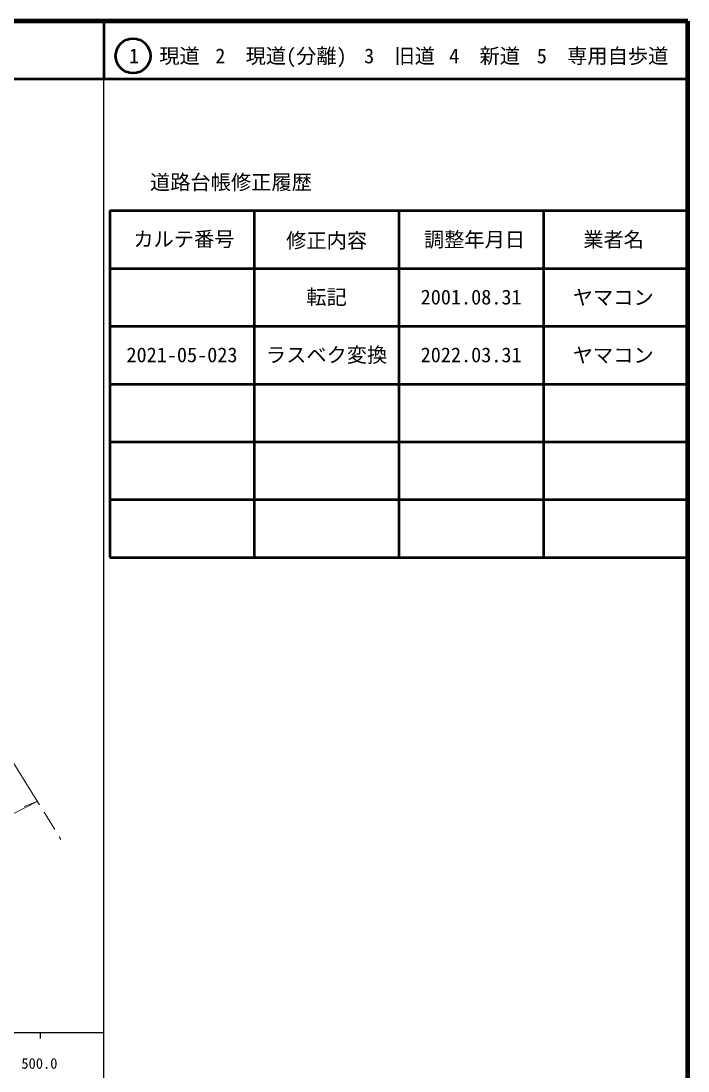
# Model space of a CAD drawing. Units: millimetres, scale not verified. Extents: x 40000 to 680000, y 20000 to 380000.
# Drawn here: x 564665 to 680000, y 198357 to 380000 of the extents above; entities that cross this region are included whole.
import ezdxf
from ezdxf.enums import TextEntityAlignment as Align

# ---------------------------------------------------------------- set-up
doc = ezdxf.new("R2010")
doc.units = ezdxf.units.MM
doc.header["$LTSCALE"] = 1000
doc.linetypes.add('CHAIN', pattern=[18.5, 12, -1.5, 3.5, -1.5])
for name, color, linetype, lineweight in [('M-BMK', 2, 'CHAIN', 13), ('M-STR-HTXT', 7, 'Continuous', 13), ('M-TTL', 2, 'Continuous', 140), ('M-TTL-BAND', 7, 'Continuous', 25), ('M-TTL-FRAM', 2, 'Continuous', 50), ('M-TTL-LINE', 7, 'Continuous', 50)]:
    doc.layers.add(name, color=color, linetype=linetype, lineweight=lineweight)
doc.layers.add('M-TTL-TXT', color=7, linetype='Continuous')
doc.styles.add('ＭＳ ゴシック', font='')
doc.styles.get('ＭＳ ゴシック').set_extended_font_data('MS Gothic')

msp = doc.modelspace()

# ---------------------------------------------------------------- linework, layer by layer
at = {"layer": 'M-BMK'}
msp.add_line((532274, 301760), (571569, 238406), dxfattribs=at)
at = {"layer": 'M-STR-HTXT'}
msp.add_line((567481, 244997), (565182, 244134), dxfattribs=at)
msp.add_arc((531331, 310710), 75000, 240.65116, 298.81548, dxfattribs=at)
at = {"layer": 'M-TTL'}
for p, q in [((680000, 380000), (40000, 380000)), ((680000, 20000), (680000, 380000))]:
    msp.add_line(p, q, dxfattribs=at)
at = {"layer": 'M-TTL-BAND'}
for p, q in [((579000, 20000), (579000, 370000)), ((40000, 205000), (579000, 205000)), ((568000, 205000), (568000, 204000))]:
    msp.add_line(p, q, dxfattribs=at)
at = {"layer": 'M-TTL-FRAM'}
for p, q in [((580000, 347197), (580000, 287197)), ((580000, 347197), (680000, 347197)), ((580000, 287197), (680000, 287197))]:
    msp.add_line(p, q, dxfattribs=at)
at = {"layer": 'M-TTL-LINE'}
for p, q in [((579000, 380000), (579000, 370000)), ((40000, 370000), (680000, 370000)), ((605000, 347197), (605000, 287197)), ((630000, 347197), (630000, 287197)), ((655000, 347197), (655000, 287197)), ((580000, 337197), (680000, 337197)), ((580000, 327197), (680000, 327197)), ((580000, 317197), (680000, 317197)), ((580000, 307197), (680000, 307197)), ((580000, 297197), (680000, 297197))]:
    msp.add_line(p, q, dxfattribs=at)
msp.add_circle((584031, 373958), 3000, dxfattribs=at)

# ---------------------------------------------------------------- texts
at = {"layer": 'M-TTL-BAND', "style": 'ＭＳ ゴシック'}
msp.add_text('500.0', height=1833, dxfattribs=at).set_placement((567844, 198195), align=Align.BOTTOM_CENTER)
at = {"layer": 'M-TTL-TXT', "style": 'ＭＳ ゴシック'}
for s, p in [('1\u3000現道', (589448, 373958)), ('2\u3000現道(分離)', (609619, 373958)), ('3\u3000旧道', (630121, 373958)), ('4\u3000新道', (644824, 373958)), ('5\u3000専用自歩道', (665228, 373958)), ('道路台帳修正履歴', (600968, 352113)), ('カルテ番号', (592839, 342277)), ('修正内容', (617509, 342023)), ('調整年月日', (643089, 342197)), ('業者名', (667134, 342197)), ('転記', (617500, 332245)), ('2001.08.31', (642500, 332245)), ('ヤマコン', (667077, 332189)), ('2021-05-023', (592500, 322245)), ('ラスベク変換', (617500, 322245)), ('2022.03.31', (642500, 322245)), ('ヤマコン', (667077, 322189))]:
    msp.add_text(s, height=2566, dxfattribs=at).set_placement(p, align=Align.MIDDLE_CENTER)

doc.saveas('drawing.dxf')
